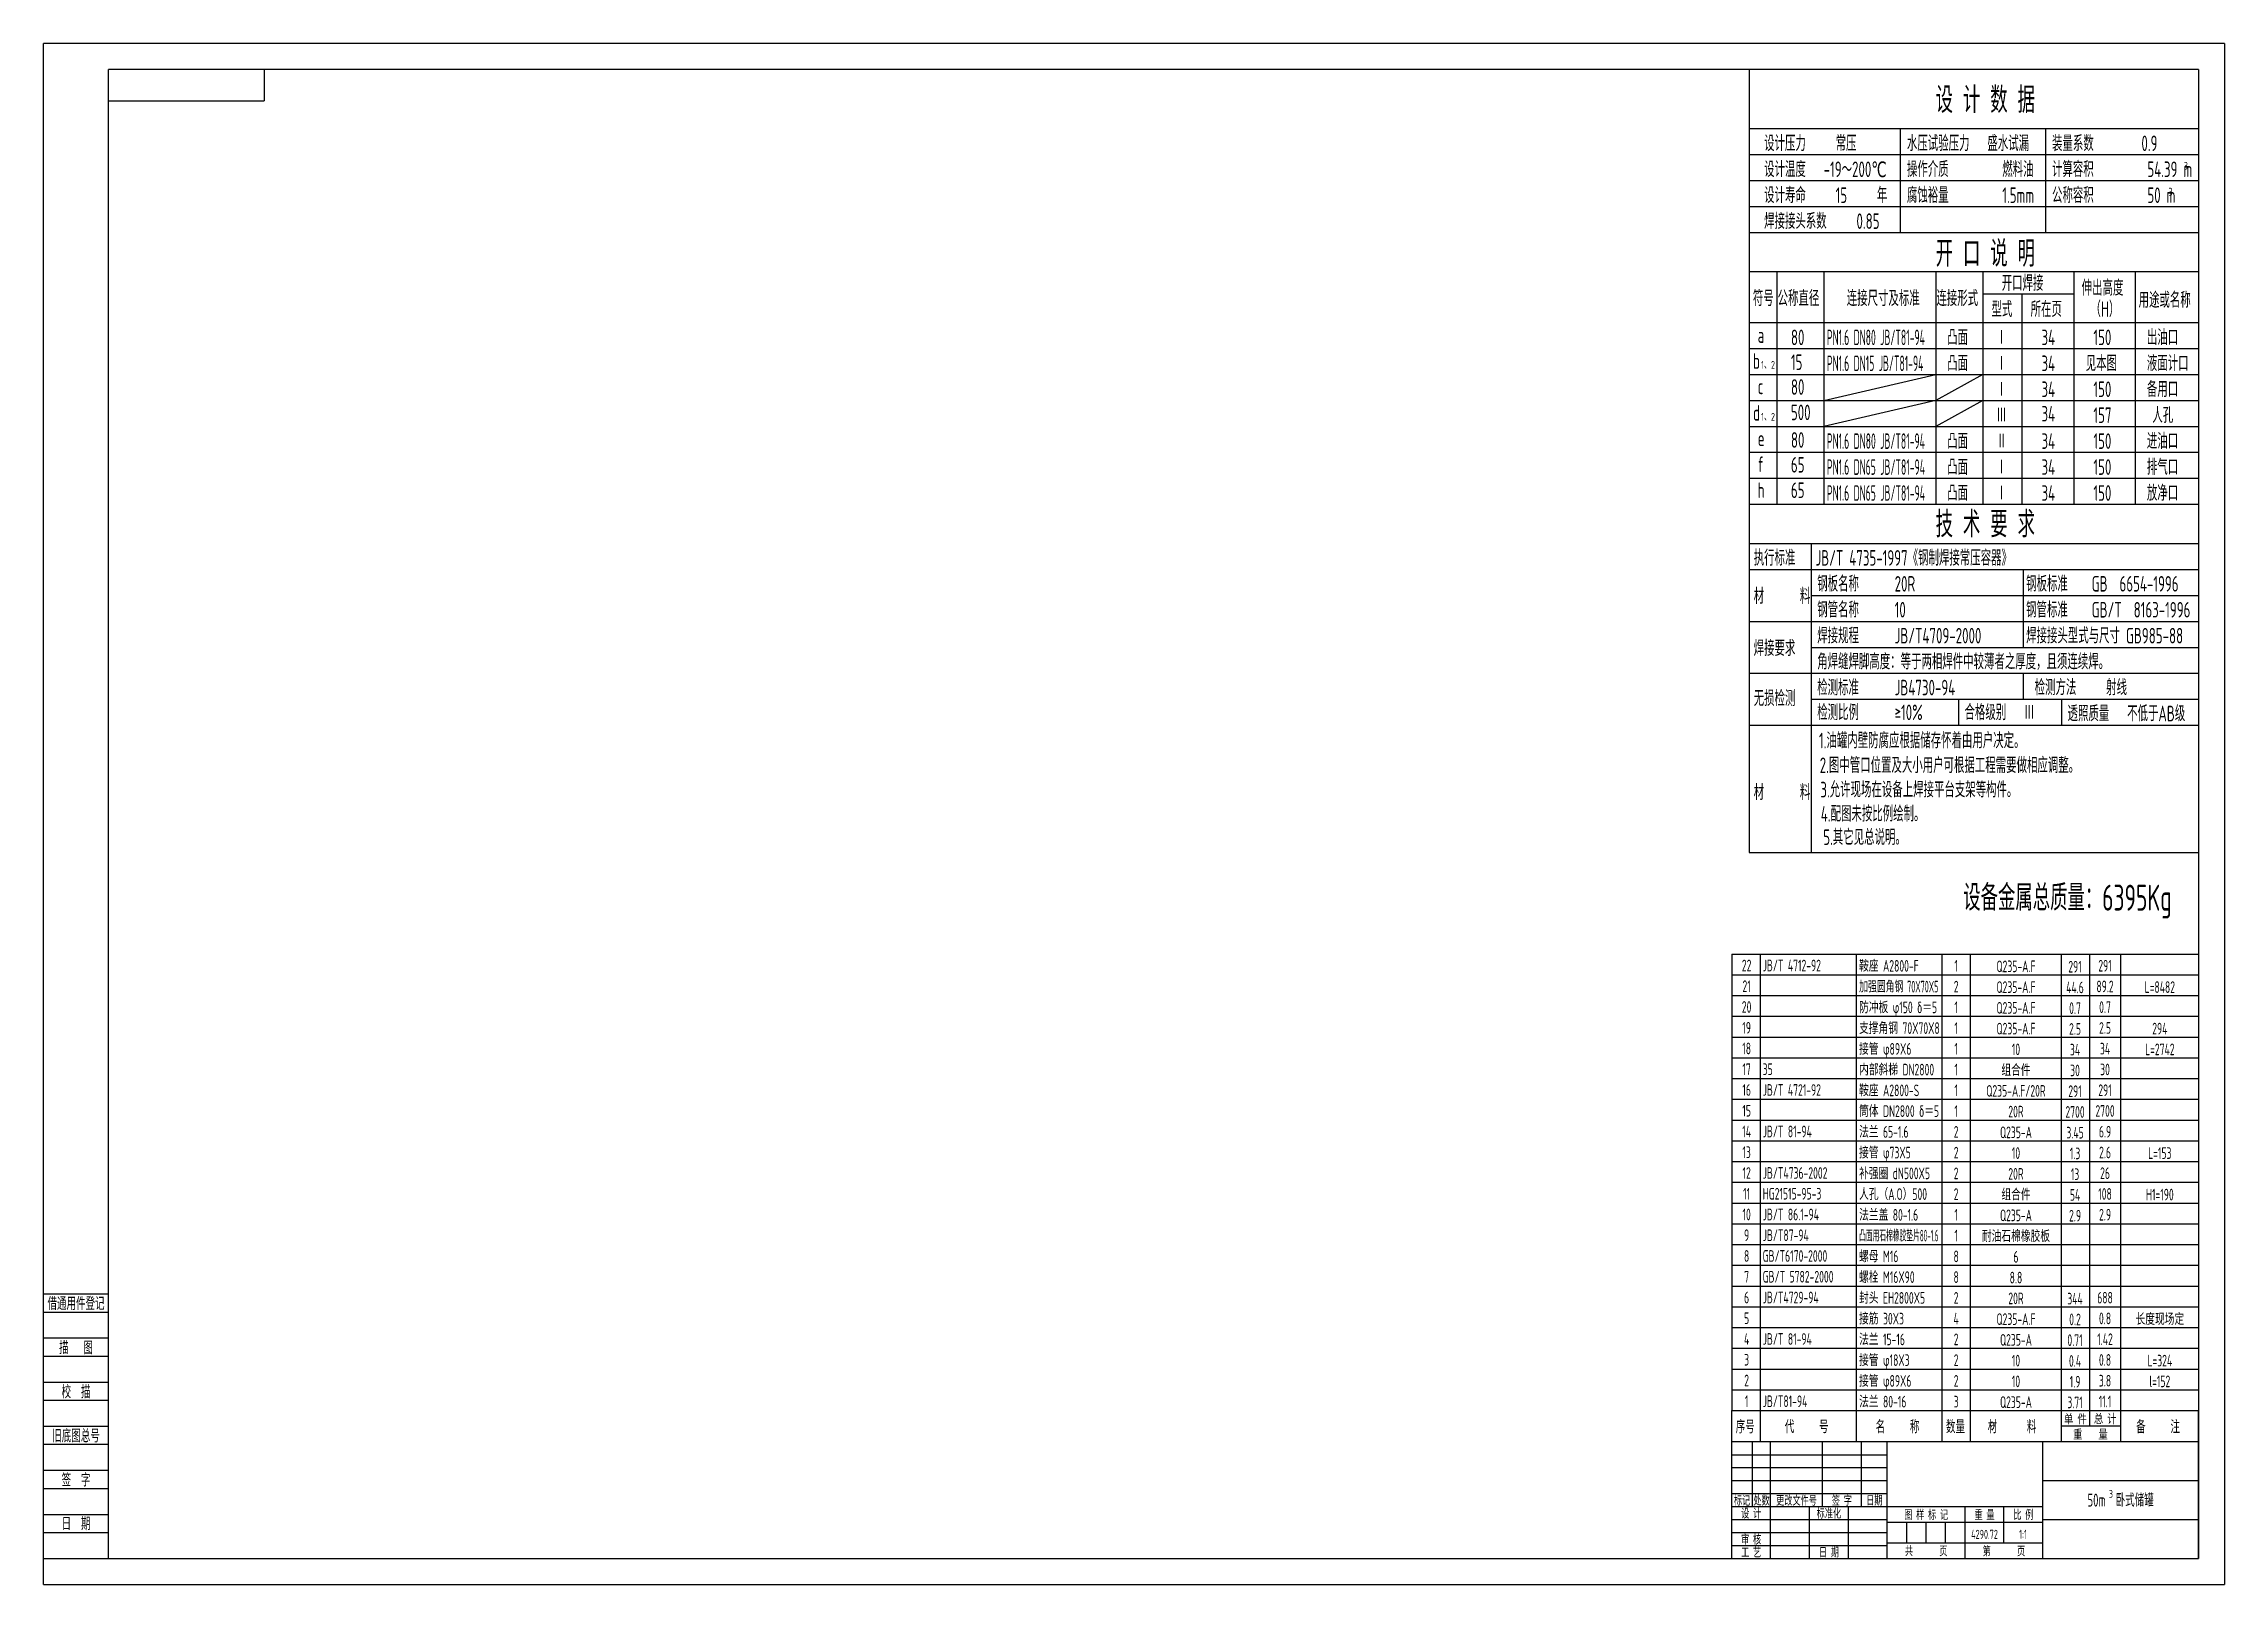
# Model space of a CAD drawing. Header units: millimetres. Extents: x -25 to 7826, y -10 to 13674.
# Drawn here: x -25 to 816, y -10 to 584 of the extents above.
import ezdxf
from ezdxf.enums import TextEntityAlignment as Align

# ---------------------------------------------------------------- set-up
doc = ezdxf.new("R2010")
doc.units = ezdxf.units.MM
doc.header["$LTSCALE"] = 10
for name, color, linetype in [('1轮廓实线层', 7, 'Continuous'), ('2细线层', 4, 'Continuous'), ('6文字层', 3, 'Continuous'), ('7标注层', 4, 'Continuous'), ('图框层', 7, 'Continuous')]:
    doc.layers.add(name, color=color, linetype=linetype)
doc.styles.add('PC_TEXTSTYLE', font='isocp.shx', dxfattribs={"width": 0.8, "bigfont": 'hzfs.shx'})

# ---------------------------------------------------------------- blocks, each defined once
blk = doc.blocks.new('PC_TITLE_BLOCK')
at = {"layer": '1轮廓实线层'}
for p, q in [((0, 45), (-180, 45)), ((-180, 0), (-180, 45)), ((-172, 20), (-172, 45)), ((-165, 20), (-165, 45)), ((-145, 20), (-145, 45)), ((-130, 20), (-130, 45)), ((-120, 0), (-120, 45)), ((-60, 30), (0, 30)), ((-180, 20), (-60, 20)), ((-165, 0), (-165, 20)), ((-150, 0), (-150, 20)), ((-135, 0), (-135, 20)), ((-60, 15), (0, 15)), ((-180, 0), (0, 0))]:
    blk.add_line(p, q, dxfattribs=at)
at = {"layer": '1轮廓实线层', "color": 7}
for p, q in [((-60, 0), (-60, 45)), ((-180, 25), (-120, 25))]:
    blk.add_line(p, q, dxfattribs=at)
at = {"layer": '2细线层'}
for p, q in [((-180, 40), (-120, 40)), ((-180, 35), (-120, 35)), ((-180, 30), (-120, 30)), ((-90, 0), (-90, 20)), ((-75, 6), (-75, 20)), ((-180, 15), (-120, 15)), ((-180, 10), (-120, 10)), ((-120, 14), (-60, 14)), ((-112.5, 6), (-112.5, 14)), ((-105, 6), (-105, 14)), ((-97.5, 6), (-97.5, 14)), ((-180, 5), (-120, 5)), ((-120, 6), (-60, 6))]:
    blk.add_line(p, q, dxfattribs=at)
at = {"layer": '图框层'}
blk.add_line((0, 0), (0, 45), dxfattribs=at)
at = {"layer": '6文字层', "style": 'PC_TEXTSTYLE', "width": 0.667}
for s, p in [('标记', (-176, 22.5)), (' 设 计 ', (-172.5, 17.51)), ('处数', (-168.5, 22.5)), (' 更改文件号 ', (-155, 22.5)), (' 标准化 ', (-142.5, 17.51)), (' 签 字 ', (-137.5, 22.5)), (' 日期 ', (-125, 22.5)), (' 图 样 标 记 ', (-105, 17)), (' 重 量 ', (-82.5, 17)), (' 比 例 ', (-67.5, 17)), (' 审 核 ', (-172.5, 7.5)), (' 工 艺 ', (-172.5, 2.5)), (' 日 期 ', (-142.5, 2.5)), ('共       页', (-105, 3)), ('第       页', (-75, 3))]:
    blk.add_text(s, height=3.5, dxfattribs=at).set_placement(p, align=Align.MIDDLE)
at = {"layer": '6文字层', "style": 'PC_TEXTSTYLE', "flags": 8}
for tag, height, width, p, p2 in [('产品名称或材料标记', 7, 0.600652, (-113.46, 28.64), (-66.42, 28.64)), ('企业名称', 5, 1.98445, (-54.29, 34.82), (-5.27, 34.82)), ('图样名称', 5, 2.004495, (-54.79, 19.98), (-5.27, 19.98)), ('标准化', 3.5, 1.023147, (-133.83, 15.37), (-120.75, 15.37)), ('审核', 3.5, 1.579393, (-163.99, 5.37), (-150.63, 5.37)), ('重量', 3.5, 1.408247, (-88.46, 7.54), (-76.55, 7.54)), ('比例', 3.5, 1.385287, (-73.35, 7.54), (-61.93, 7.54)), ('图样代号', 5, 2.006536, (-54.79, 5.63), (-5.52, 5.63)), ('工艺', 3.5, 1.621807, (-164.21, 0.37), (-150.89, 0.37)), ('日期', 3.5, 1.560088, (-133.83, 0.37), (-120.75, 0.37)), ('共几页', 3.5, 0.557144, (-108.07, 0.63), (-101.05, 0.63))]:
    blk.add_attdef(tag, text='', height=height, dxfattribs=dict(at, width=width)).set_placement(p, p2, align=Align.FIT)
at = {"layer": '6文字层', "style": 'PC_TEXTSTYLE', "width": 9.905045, "flags": 8}
blk.add_attdef('设计', text='', height=3.5, rotation=358.46442, dxfattribs=at).set_placement((-164.23, 15.37), (-150.37, 15), align=Align.FIT)
at = {"layer": '6文字层', "color": 3, "style": 'PC_TEXTSTYLE', "width": 0.56476, "flags": 8}
blk.add_attdef('第几页', text='', height=3.5, dxfattribs=at).set_placement((-78.29, 0.75), (-71.16, 0.75), align=Align.FIT)
at = {"layer": '6文字层', "ltscale": 10, "style": 'PC_TEXTSTYLE', "flags": 1}
blk.add_attdef('图纸张数', (-58.68, -0.49), '', height=2.5, dxfattribs=at)
blk = doc.blocks.new('PC_FJL_BLOCK')
at = {"layer": '2细线层'}
for p, q in [((-25, 102), (0, 102)), ((-25, 95), (0, 95)), ((-25, 85), (0, 85)), ((-25, 78), (0, 78)), ((-25, 68), (0, 68)), ((-25, 61), (0, 61)), ((-25, 51), (0, 51)), ((-25, 44), (0, 44)), ((-25, 34), (0, 34)), ((-25, 27), (0, 27)), ((-25, 17), (0, 17)), ((-25, 10), (0, 10)), ((-25, 0), (0, 0))]:
    blk.add_line(p, q, dxfattribs=at)
at = {"layer": '6文字层', "color": 3, "style": 'PC_TEXTSTYLE'}
for s, width, p in [('借通用件登记', 0.667, (-12.5, 98.5)), ('描   图', 0.6667, (-12.5, 81.5)), ('校  描', 0.667, (-12.5, 64.5)), ('旧底图总号', 0.667, (-12.5, 47.5)), ('签  字', 0.667, (-12.5, 30.5)), ('日  期', 0.667, (-12.49, 13.6))]:
    blk.add_text(s, height=5, dxfattribs=dict(at, width=width)).set_placement(p, align=Align.MIDDLE)
at = {"layer": '6文字层', "style": 'PC_TEXTSTYLE'}
for tag, width, p, p2 in [('借通用件登记', 0.671328, (-23.44, 86.36), (-1.25, 86.36)), ('描图', 2.120922, (-23.44, 69.36), (-1.25, 69.36)), ('校图', 2.149976, (-23.75, 52.06), (-1.25, 52.06)), ('旧底图总号', 0.761452, (-22.84, 35.67), (-1.86, 35.67)), ('签字', 2.026939, (-23.14, 18.37), (-1.56, 18.37)), ('日期', 1.89999, (-22.84, 1.37), (-2.17, 1.37))]:
    blk.add_attdef(tag, text='', height=5, dxfattribs=dict(at, width=width)).set_placement(p, p2, align=Align.FIT)
blk = doc.blocks.new('PC_TYDH_BLOCK')
at = {"layer": '2细线层', "linetype": 'Continuous'}
for p in [(60, 0), (0, -12)]:
    blk.add_line(p, (60, -12), dxfattribs=at)
at = {"layer": '6文字层', "style": 'PC_TEXTSTYLE', "width": 1.815486}
blk.add_attdef('图样代号', text='', height=7, rotation=180, dxfattribs=at).set_placement((58.24, -2.4), (2.35, -2.4), align=Align.FIT)
blk = doc.blocks.new('PC_MXBTITLERECORD')
at = {"layer": '1轮廓实线层'}
for p, q in [((-180, 0), (-180, 12)), ((0, 0), (0, 12))]:
    blk.add_line(p, q, dxfattribs=at)
at = {"layer": '2细线层'}
for p, q in [((-169, 12), (-169, 0)), ((-132, 12), (-132, 0)), ((-99, 12), (-99, 0)), ((-88, 12), (-88, 0)), ((-53, 12), (-53, 0)), ((-42, 12), (-42, 6)), ((-30, 12), (-30, 0)), ((-30, 6), (-53, 6))]:
    blk.add_line(p, q, dxfattribs=at)
at = {"style": 'PC_TEXTSTYLE', "flags": 1}
blk.add_attdef('Fo oFShowMe', (-53, 6), '', height=0.00000005, dxfattribs=at)
at = {"layer": '6文字层', "style": 'PC_TEXTSTYLE', "width": 0.667}
for s, height, p in [('序号', 5, (-174.77, 6)), ('代     号', 5, (-151.09, 6)), ('名     称', 5, (-116.06, 6)), ('数量', 5, (-93.71, 6)), ('材      料', 5, (-71.89, 6)), ('单 件', 4, (-47.45, 8.84)), ('总 计', 4, (-35.96, 8.94)), ('备     注', 5, (-15.57, 6)), ('重    量', 4, (-41.65, 2.94))]:
    blk.add_text(s, height=height, dxfattribs=at).set_placement(p, align=Align.MIDDLE)
blk = doc.blocks.new('PC_MXB_BLOCK')
at = {"layer": '1轮廓实线层'}
for p, q in [((-180, 8), (-180, 0)), ((0, 8), (0, 0))]:
    blk.add_line(p, q, dxfattribs=at)
at = {"layer": '2细线层'}
for p, q in [((-180, 8), (0, 8)), ((-180, 0), (0, 0)), ((-169, 8), (-169, 0)), ((-132, 8), (-132, 0)), ((-99, 8), (-99, 0)), ((-88, 8), (-88, 0)), ((-53, 8), (-53, 0)), ((-42, 8), (-42, 0)), ((-30, 8), (-30, 0))]:
    blk.add_line(p, q, dxfattribs=at)
at = {"layer": '6文字层', "style": 'PC_TEXTSTYLE'}
for tag, width, p, p2 in [('序号', 0.769182, (-178.38, 1.35), (-170.09, 1.35)), ('代号', 3.14773, (-168.05, 1.35), (-134.11, 1.35)), ('名称', 2.802424, (-130.87, 1.2), (-100.28, 1.2)), ('数量', 0.817449, (-97.88, 1.2), (-89, 1.2)), ('材料', 2.943328, (-86.43, 1.01), (-54.3, 1.01)), ('单重', 0.854038, (-52.21, 0.89), (-43, 0.89)), ('总重', 0.958888, (-41.2, 1.27), (-30.86, 1.27)), ('备注', 2.494074, (-28.61, 1.02), (-1.16, 1.02))]:
    blk.add_attdef(tag, text='', height=4.5, dxfattribs=dict(at, width=width)).set_placement(p, p2, align=Align.FIT)

msp = doc.modelspace()

# ---------------------------------------------------------------- linework, layer by layer
at = {"layer": '2细线层'}
for p, q in [((-25, -10), (-25, 584)), ((816, 584), (-25, 584)), ((816, 584), (816, -10)), ((-25, -10), (816, -10))]:
    msp.add_line(p, q, dxfattribs=at)
at = {"layer": '6文字层'}
msp.add_line((661.56, 496.11), (661.56, 406.44), dxfattribs=at)
at = {"layer": '7标注层'}
for p, q in [((632.75, 574), (632.75, 272.1)), ((632.75, 551.24), (806, 551.24)), ((691.01, 551.24), (691.01, 511.24)), ((746.97, 551.24), (746.97, 511.24)), ((632.75, 541.24), (806, 541.24)), ((632.75, 531.24), (806, 531.24)), ((632.75, 521.24), (806, 521.24)), ((632.75, 511.24), (806, 511.24)), ((632.75, 496.11), (806, 496.11)), ((643.46, 496.11), (643.46, 406.44)), ((704.7, 496.11), (704.7, 406.44)), ((722.8, 496.11), (722.8, 406.44)), ((757.97, 496.11), (757.97, 406.44)), ((781.57, 496.11), (781.57, 406.44)), ((722.8, 487.57), (757.97, 487.57)), ((737.95, 487.57), (737.95, 406.44)), ((632.75, 476.44), (806, 476.44)), ((632.75, 466.44), (806, 466.44)), ((632.75, 456.44), (806, 456.44)), ((661.56, 446.44), (704.7, 456.44)), ((722.8, 456.44), (704.7, 446.44)), ((632.75, 446.44), (806, 446.44)), ((704.7, 446.44), (661.56, 436.44)), ((722.8, 446.44), (704.7, 436.44)), ((632.75, 436.44), (806, 436.44)), ((632.75, 426.44), (806, 426.44)), ((632.75, 416.44), (806, 416.44)), ((632.75, 406.44), (806, 406.44)), ((632.75, 391.24), (806, 391.24)), ((656.61, 391.24), (656.61, 272.1)), ((632.75, 381.24), (806, 381.24)), ((738.37, 381.24), (738.37, 351.24)), ((656.61, 371.24), (806, 371.24)), ((632.75, 361.24), (806, 361.24)), ((656.61, 351.24), (806, 351.24)), ((632.75, 341.24), (806, 341.24)), ((738.37, 341.24), (738.37, 331.24)), ((656.61, 331.24), (806, 331.24)), ((713.41, 331.24), (713.41, 321.24)), ((753.15, 331.24), (753.15, 321.24)), ((632.75, 321.24), (806, 321.24)), ((632.75, 272.1), (806, 272.1))]:
    msp.add_line(p, q, dxfattribs=at)
at = {"layer": '图框层'}
for p, q in [((0, 0), (0, 574)), ((806, 574), (0, 574)), ((806, 574), (806, 0)), ((0, 0), (806, 0))]:
    msp.add_line(p, q, dxfattribs=at)

# ---------------------------------------------------------------- block references
for name, p in [('PC_TYDH_BLOCK', (0, 574)), ('PC_FJL_BLOCK', (0, 0)), ('PC_MXBTITLERECORD', (806, 45))]:
    msp.add_blockref(name, p, dxfattribs=at)
ref = msp.add_blockref('PC_MXB_BLOCK', (806, 225), dxfattribs=at)
ref.add_attrib('材料', 'Q235-A.F', dxfattribs={"layer": '6文字层', "height": 4.5, "style": 'PC_TEXTSTYLE', "width": 0.667}).set_placement((735.63, 226.01), align=Align.CENTER)
ref.add_attrib('代号', 'JB/T 4712-92', (637.95, 226.35), dxfattribs={"layer": '6文字层', "height": 4.5, "style": 'PC_TEXTSTYLE', "width": 0.667})
ref.add_attrib('序号', '22', dxfattribs={"layer": '6文字层', "height": 4.5, "style": 'PC_TEXTSTYLE', "width": 0.667}).set_placement((631.76, 226.35), align=Align.CENTER)
ref.add_attrib('名称', '鞍座 A2800-F', (675.13, 226.2), dxfattribs={"layer": '6文字层', "height": 4.5, "style": 'PC_TEXTSTYLE', "width": 0.667})
ref.add_attrib('数量', '1', dxfattribs={"layer": '6文字层', "height": 4.5, "style": 'PC_TEXTSTYLE', "width": 0.667}).set_placement((712.56, 226.2), align=Align.CENTER)
ref.add_attrib('单重', '291', dxfattribs={"layer": '6文字层', "height": 4.5, "style": 'PC_TEXTSTYLE', "width": 0.667}).set_placement((758.4, 225.89), align=Align.CENTER)
ref.add_attrib('总重', '291', dxfattribs={"layer": '6文字层', "height": 4.5, "style": 'PC_TEXTSTYLE', "width": 0.667}).set_placement((769.97, 226.27), align=Align.CENTER)
ref = msp.add_blockref('PC_MXB_BLOCK', (806, 217), dxfattribs=at)
ref.add_attrib('材料', 'Q235-A.F', dxfattribs={"layer": '6文字层', "height": 4.5, "style": 'PC_TEXTSTYLE', "width": 0.667}).set_placement((735.63, 218.01), align=Align.CENTER)
ref.add_attrib('序号', '21', dxfattribs={"layer": '6文字层', "height": 4.5, "style": 'PC_TEXTSTYLE', "width": 0.667}).set_placement((631.76, 218.35), align=Align.CENTER)
ref.add_attrib('名称', '加强圆角钢 70X70X5', dxfattribs={"layer": '6文字层', "height": 4.5, "style": 'PC_TEXTSTYLE', "width": 0.609848}).set_placement((675.13, 218.2), (705.72, 218.2), align=Align.FIT)
ref.add_attrib('数量', '2', dxfattribs={"layer": '6文字层', "height": 4.5, "style": 'PC_TEXTSTYLE', "width": 0.667}).set_placement((712.56, 218.2), align=Align.CENTER)
ref.add_attrib('备注', 'L=8482', dxfattribs={"layer": '6文字层', "height": 4.5, "style": 'PC_TEXTSTYLE', "width": 0.667}).set_placement((791.11, 218.02), align=Align.CENTER)
ref.add_attrib('单重', '44.6', dxfattribs={"layer": '6文字层', "height": 4.5, "style": 'PC_TEXTSTYLE', "width": 0.667}).set_placement((758.4, 217.89), align=Align.CENTER)
ref.add_attrib('总重', '89.2', dxfattribs={"layer": '6文字层', "height": 4.5, "style": 'PC_TEXTSTYLE', "width": 0.667}).set_placement((769.97, 218.27), align=Align.CENTER)
ref = msp.add_blockref('PC_MXB_BLOCK', (806, 209), dxfattribs=at)
ref.add_attrib('材料', 'Q235-A.F', dxfattribs={"layer": '6文字层', "height": 4.5, "style": 'PC_TEXTSTYLE', "width": 0.667}).set_placement((735.63, 210.01), align=Align.CENTER)
ref.add_attrib('序号', '20', dxfattribs={"layer": '6文字层', "height": 4.5, "style": 'PC_TEXTSTYLE', "width": 0.667}).set_placement((631.76, 210.35), align=Align.CENTER)
ref.add_attrib('名称', '防冲板 φ150 δ＝5', (675.13, 210.2), dxfattribs={"layer": '6文字层', "height": 4.5, "style": 'PC_TEXTSTYLE', "width": 0.667})
ref.add_attrib('数量', '1', dxfattribs={"layer": '6文字层', "height": 4.5, "style": 'PC_TEXTSTYLE', "width": 0.667}).set_placement((712.56, 210.2), align=Align.CENTER)
ref.add_attrib('单重', '0.7', dxfattribs={"layer": '6文字层', "height": 4.5, "style": 'PC_TEXTSTYLE', "width": 0.667}).set_placement((758.4, 209.89), align=Align.CENTER)
ref.add_attrib('总重', '0.7', dxfattribs={"layer": '6文字层', "height": 4.5, "style": 'PC_TEXTSTYLE', "width": 0.667}).set_placement((769.97, 210.27), align=Align.CENTER)
ref = msp.add_blockref('PC_MXB_BLOCK', (806, 201), dxfattribs=at)
ref.add_attrib('材料', 'Q235-A.F', dxfattribs={"layer": '6文字层', "height": 4.5, "style": 'PC_TEXTSTYLE', "width": 0.667}).set_placement((735.63, 202.01), align=Align.CENTER)
ref.add_attrib('序号', '19', dxfattribs={"layer": '6文字层', "height": 4.5, "style": 'PC_TEXTSTYLE', "width": 0.667}).set_placement((631.76, 202.35), align=Align.CENTER)
ref.add_attrib('名称', '支撑角钢 70X70X8', (675.13, 202.2), dxfattribs={"layer": '6文字层', "height": 4.5, "style": 'PC_TEXTSTYLE', "width": 0.667})
ref.add_attrib('数量', '1', dxfattribs={"layer": '6文字层', "height": 4.5, "style": 'PC_TEXTSTYLE', "width": 0.667}).set_placement((712.56, 202.2), align=Align.CENTER)
ref.add_attrib('备注', '294', dxfattribs={"layer": '6文字层', "height": 4.5, "style": 'PC_TEXTSTYLE', "width": 0.667}).set_placement((791.11, 202.02), align=Align.CENTER)
ref.add_attrib('单重', '2.5', dxfattribs={"layer": '6文字层', "height": 4.5, "style": 'PC_TEXTSTYLE', "width": 0.667}).set_placement((758.4, 201.89), align=Align.CENTER)
ref.add_attrib('总重', '2.5', dxfattribs={"layer": '6文字层', "height": 4.5, "style": 'PC_TEXTSTYLE', "width": 0.667}).set_placement((769.97, 202.27), align=Align.CENTER)
ref = msp.add_blockref('PC_MXB_BLOCK', (806, 193), dxfattribs=at)
ref.add_attrib('材料', '10', dxfattribs={"layer": '6文字层', "height": 4.5, "style": 'PC_TEXTSTYLE', "width": 0.667}).set_placement((735.63, 194.01), align=Align.CENTER)
ref.add_attrib('序号', '18', dxfattribs={"layer": '6文字层', "height": 4.5, "style": 'PC_TEXTSTYLE', "width": 0.667}).set_placement((631.76, 194.35), align=Align.CENTER)
ref.add_attrib('名称', '接管 φ89X6', (675.13, 194.2), dxfattribs={"layer": '6文字层', "height": 4.5, "style": 'PC_TEXTSTYLE', "width": 0.667})
ref.add_attrib('数量', '1', dxfattribs={"layer": '6文字层', "height": 4.5, "style": 'PC_TEXTSTYLE', "width": 0.667}).set_placement((712.56, 194.2), align=Align.CENTER)
ref.add_attrib('备注', 'L=2742', dxfattribs={"layer": '6文字层', "height": 4.5, "style": 'PC_TEXTSTYLE', "width": 0.667}).set_placement((791.11, 194.02), align=Align.CENTER)
ref.add_attrib('单重', '34', dxfattribs={"layer": '6文字层', "height": 4.5, "style": 'PC_TEXTSTYLE', "width": 0.667}).set_placement((758.4, 193.89), align=Align.CENTER)
ref.add_attrib('总重', '34', dxfattribs={"layer": '6文字层', "height": 4.5, "style": 'PC_TEXTSTYLE', "width": 0.667}).set_placement((769.97, 194.27), align=Align.CENTER)
ref = msp.add_blockref('PC_MXB_BLOCK', (806, 185), dxfattribs=at)
ref.add_attrib('材料', '组合件', dxfattribs={"layer": '6文字层', "height": 4.5, "style": 'PC_TEXTSTYLE', "width": 0.667}).set_placement((735.63, 186.01), align=Align.CENTER)
ref.add_attrib('代号', '35', (637.95, 186.35), dxfattribs={"layer": '6文字层', "height": 4.5, "style": 'PC_TEXTSTYLE', "width": 0.667})
ref.add_attrib('序号', '17', dxfattribs={"layer": '6文字层', "height": 4.5, "style": 'PC_TEXTSTYLE', "width": 0.667}).set_placement((631.76, 186.35), align=Align.CENTER)
ref.add_attrib('名称', '内部斜梯 DN2800', (675.13, 186.2), dxfattribs={"layer": '6文字层', "height": 4.5, "style": 'PC_TEXTSTYLE', "width": 0.667})
ref.add_attrib('数量', '1', dxfattribs={"layer": '6文字层', "height": 4.5, "style": 'PC_TEXTSTYLE', "width": 0.667}).set_placement((712.56, 186.2), align=Align.CENTER)
ref.add_attrib('单重', '30', dxfattribs={"layer": '6文字层', "height": 4.5, "style": 'PC_TEXTSTYLE', "width": 0.667}).set_placement((758.4, 185.89), align=Align.CENTER)
ref.add_attrib('总重', '30', dxfattribs={"layer": '6文字层', "height": 4.5, "style": 'PC_TEXTSTYLE', "width": 0.667}).set_placement((769.97, 186.27), align=Align.CENTER)
ref = msp.add_blockref('PC_MXB_BLOCK', (806, 177), dxfattribs=at)
ref.add_attrib('材料', 'Q235-A.F/20R', dxfattribs={"layer": '6文字层', "height": 4.5, "style": 'PC_TEXTSTYLE', "width": 0.667}).set_placement((735.63, 178.01), align=Align.CENTER)
ref.add_attrib('代号', 'JB/T 4721-92', (637.95, 178.35), dxfattribs={"layer": '6文字层', "height": 4.5, "style": 'PC_TEXTSTYLE', "width": 0.667})
ref.add_attrib('序号', '16', dxfattribs={"layer": '6文字层', "height": 4.5, "style": 'PC_TEXTSTYLE', "width": 0.667}).set_placement((631.76, 178.35), align=Align.CENTER)
ref.add_attrib('名称', '鞍座 A2800-S', (675.13, 178.2), dxfattribs={"layer": '6文字层', "height": 4.5, "style": 'PC_TEXTSTYLE', "width": 0.667})
ref.add_attrib('数量', '1', dxfattribs={"layer": '6文字层', "height": 4.5, "style": 'PC_TEXTSTYLE', "width": 0.667}).set_placement((712.56, 178.2), align=Align.CENTER)
ref.add_attrib('单重', '291', dxfattribs={"layer": '6文字层', "height": 4.5, "style": 'PC_TEXTSTYLE', "width": 0.667}).set_placement((758.4, 177.89), align=Align.CENTER)
ref.add_attrib('总重', '291', dxfattribs={"layer": '6文字层', "height": 4.5, "style": 'PC_TEXTSTYLE', "width": 0.667}).set_placement((769.97, 178.27), align=Align.CENTER)
ref = msp.add_blockref('PC_MXB_BLOCK', (806, 169), dxfattribs=at)
ref.add_attrib('材料', '20R', dxfattribs={"layer": '6文字层', "height": 4.5, "style": 'PC_TEXTSTYLE', "width": 0.667}).set_placement((735.63, 170.01), align=Align.CENTER)
ref.add_attrib('序号', '15', dxfattribs={"layer": '6文字层', "height": 4.5, "style": 'PC_TEXTSTYLE', "width": 0.667}).set_placement((631.76, 170.35), align=Align.CENTER)
ref.add_attrib('名称', '筒体 DN2800 δ＝5', (675.13, 170.2), dxfattribs={"layer": '6文字层', "height": 4.5, "style": 'PC_TEXTSTYLE', "width": 0.667})
ref.add_attrib('数量', '1', dxfattribs={"layer": '6文字层', "height": 4.5, "style": 'PC_TEXTSTYLE', "width": 0.667}).set_placement((712.56, 170.2), align=Align.CENTER)
ref.add_attrib('单重', '2700', dxfattribs={"layer": '6文字层', "height": 4.5, "style": 'PC_TEXTSTYLE', "width": 0.667}).set_placement((758.4, 169.89), align=Align.CENTER)
ref.add_attrib('总重', '2700', dxfattribs={"layer": '6文字层', "height": 4.5, "style": 'PC_TEXTSTYLE', "width": 0.667}).set_placement((769.97, 170.27), align=Align.CENTER)
ref = msp.add_blockref('PC_MXB_BLOCK', (806, 161), dxfattribs=at)
ref.add_attrib('材料', 'Q235-A', dxfattribs={"layer": '6文字层', "height": 4.5, "style": 'PC_TEXTSTYLE', "width": 0.667}).set_placement((735.63, 162.01), align=Align.CENTER)
ref.add_attrib('代号', 'JB/T 81-94', (637.95, 162.35), dxfattribs={"layer": '6文字层', "height": 4.5, "style": 'PC_TEXTSTYLE', "width": 0.667})
ref.add_attrib('序号', '14', dxfattribs={"layer": '6文字层', "height": 4.5, "style": 'PC_TEXTSTYLE', "width": 0.667}).set_placement((631.76, 162.35), align=Align.CENTER)
ref.add_attrib('名称', '法兰 65-1.6', (675.13, 162.2), dxfattribs={"layer": '6文字层', "height": 4.5, "style": 'PC_TEXTSTYLE', "width": 0.667})
ref.add_attrib('数量', '2', dxfattribs={"layer": '6文字层', "height": 4.5, "style": 'PC_TEXTSTYLE', "width": 0.667}).set_placement((712.56, 162.2), align=Align.CENTER)
ref.add_attrib('单重', '3.45', dxfattribs={"layer": '6文字层', "height": 4.5, "style": 'PC_TEXTSTYLE', "width": 0.667}).set_placement((758.4, 161.89), align=Align.CENTER)
ref.add_attrib('总重', '6.9', dxfattribs={"layer": '6文字层', "height": 4.5, "style": 'PC_TEXTSTYLE', "width": 0.667}).set_placement((769.97, 162.27), align=Align.CENTER)
ref = msp.add_blockref('PC_MXB_BLOCK', (806, 153), dxfattribs=at)
ref.add_attrib('材料', '10', dxfattribs={"layer": '6文字层', "height": 4.5, "style": 'PC_TEXTSTYLE', "width": 0.667}).set_placement((735.63, 154.01), align=Align.CENTER)
ref.add_attrib('序号', '13', dxfattribs={"layer": '6文字层', "height": 4.5, "style": 'PC_TEXTSTYLE', "width": 0.667}).set_placement((631.76, 154.35), align=Align.CENTER)
ref.add_attrib('名称', '接管 φ73X5', (675.13, 154.2), dxfattribs={"layer": '6文字层', "height": 4.5, "style": 'PC_TEXTSTYLE', "width": 0.667})
ref.add_attrib('数量', '2', dxfattribs={"layer": '6文字层', "height": 4.5, "style": 'PC_TEXTSTYLE', "width": 0.667}).set_placement((712.56, 154.2), align=Align.CENTER)
ref.add_attrib('备注', 'L=153', dxfattribs={"layer": '6文字层', "height": 4.5, "style": 'PC_TEXTSTYLE', "width": 0.667}).set_placement((791.11, 154.02), align=Align.CENTER)
ref.add_attrib('单重', '1.3', dxfattribs={"layer": '6文字层', "height": 4.5, "style": 'PC_TEXTSTYLE', "width": 0.667}).set_placement((758.4, 153.89), align=Align.CENTER)
ref.add_attrib('总重', '2.6', dxfattribs={"layer": '6文字层', "height": 4.5, "style": 'PC_TEXTSTYLE', "width": 0.667}).set_placement((769.97, 154.27), align=Align.CENTER)
ref = msp.add_blockref('PC_MXB_BLOCK', (806, 145), dxfattribs=at)
ref.add_attrib('材料', '20R', dxfattribs={"layer": '6文字层', "height": 4.5, "style": 'PC_TEXTSTYLE', "width": 0.667}).set_placement((735.63, 146.01), align=Align.CENTER)
ref.add_attrib('代号', 'JB/T4736-2002', (637.95, 146.35), dxfattribs={"layer": '6文字层', "height": 4.5, "style": 'PC_TEXTSTYLE', "width": 0.667})
ref.add_attrib('序号', '12', dxfattribs={"layer": '6文字层', "height": 4.5, "style": 'PC_TEXTSTYLE', "width": 0.667}).set_placement((631.76, 146.35), align=Align.CENTER)
ref.add_attrib('名称', '补强圈 dN500X5', (675.13, 146.2), dxfattribs={"layer": '6文字层', "height": 4.5, "style": 'PC_TEXTSTYLE', "width": 0.667})
ref.add_attrib('数量', '2', dxfattribs={"layer": '6文字层', "height": 4.5, "style": 'PC_TEXTSTYLE', "width": 0.667}).set_placement((712.56, 146.2), align=Align.CENTER)
ref.add_attrib('单重', '13', dxfattribs={"layer": '6文字层', "height": 4.5, "style": 'PC_TEXTSTYLE', "width": 0.667}).set_placement((758.4, 145.89), align=Align.CENTER)
ref.add_attrib('总重', '26', dxfattribs={"layer": '6文字层', "height": 4.5, "style": 'PC_TEXTSTYLE', "width": 0.667}).set_placement((769.97, 146.27), align=Align.CENTER)
ref = msp.add_blockref('PC_MXB_BLOCK', (806, 137), dxfattribs=at)
ref.add_attrib('材料', '组合件', dxfattribs={"layer": '6文字层', "height": 4.5, "style": 'PC_TEXTSTYLE', "width": 0.667}).set_placement((735.63, 138.01), align=Align.CENTER)
ref.add_attrib('代号', 'HG21515-95-3', (637.95, 138.35), dxfattribs={"layer": '6文字层', "height": 4.5, "style": 'PC_TEXTSTYLE', "width": 0.667})
ref.add_attrib('序号', '11', dxfattribs={"layer": '6文字层', "height": 4.5, "style": 'PC_TEXTSTYLE', "width": 0.667}).set_placement((631.76, 138.35), align=Align.CENTER)
ref.add_attrib('名称', '人孔（A.O）500', (675.13, 138.2), dxfattribs={"layer": '6文字层', "height": 4.5, "style": 'PC_TEXTSTYLE', "width": 0.667})
ref.add_attrib('数量', '2', dxfattribs={"layer": '6文字层', "height": 4.5, "style": 'PC_TEXTSTYLE', "width": 0.667}).set_placement((712.56, 138.2), align=Align.CENTER)
ref.add_attrib('备注', 'H1=190', dxfattribs={"layer": '6文字层', "height": 4.5, "style": 'PC_TEXTSTYLE', "width": 0.667}).set_placement((791.11, 138.02), align=Align.CENTER)
ref.add_attrib('单重', '54', dxfattribs={"layer": '6文字层', "height": 4.5, "style": 'PC_TEXTSTYLE', "width": 0.667}).set_placement((758.4, 137.89), align=Align.CENTER)
ref.add_attrib('总重', '108', dxfattribs={"layer": '6文字层', "height": 4.5, "style": 'PC_TEXTSTYLE', "width": 0.667}).set_placement((769.97, 138.27), align=Align.CENTER)
ref = msp.add_blockref('PC_MXB_BLOCK', (806, 129), dxfattribs=at)
ref.add_attrib('材料', 'Q235-A', dxfattribs={"layer": '6文字层', "height": 4.5, "style": 'PC_TEXTSTYLE', "width": 0.667}).set_placement((735.63, 130.01), align=Align.CENTER)
ref.add_attrib('代号', 'JB/T 86.1-94', (637.95, 130.35), dxfattribs={"layer": '6文字层', "height": 4.5, "style": 'PC_TEXTSTYLE', "width": 0.667})
ref.add_attrib('序号', '10', dxfattribs={"layer": '6文字层', "height": 4.5, "style": 'PC_TEXTSTYLE', "width": 0.667}).set_placement((631.76, 130.35), align=Align.CENTER)
ref.add_attrib('名称', '法兰盖 80-1.6', (675.13, 130.2), dxfattribs={"layer": '6文字层', "height": 4.5, "style": 'PC_TEXTSTYLE', "width": 0.667})
ref.add_attrib('数量', '1', dxfattribs={"layer": '6文字层', "height": 4.5, "style": 'PC_TEXTSTYLE', "width": 0.667}).set_placement((712.56, 130.2), align=Align.CENTER)
ref.add_attrib('单重', '2.9', dxfattribs={"layer": '6文字层', "height": 4.5, "style": 'PC_TEXTSTYLE', "width": 0.667}).set_placement((758.4, 129.89), align=Align.CENTER)
ref.add_attrib('总重', '2.9', dxfattribs={"layer": '6文字层', "height": 4.5, "style": 'PC_TEXTSTYLE', "width": 0.667}).set_placement((769.97, 130.27), align=Align.CENTER)
ref = msp.add_blockref('PC_MXB_BLOCK', (806, 121), dxfattribs=at)
ref.add_attrib('材料', '耐油石棉橡胶板', dxfattribs={"layer": '6文字层', "height": 4.5, "style": 'PC_TEXTSTYLE', "width": 0.667}).set_placement((735.63, 122.01), align=Align.CENTER)
ref.add_attrib('代号', 'JB/T87-94', (637.95, 122.35), dxfattribs={"layer": '6文字层', "height": 4.5, "style": 'PC_TEXTSTYLE', "width": 0.667})
ref.add_attrib('序号', '9', dxfattribs={"layer": '6文字层', "height": 4.5, "style": 'PC_TEXTSTYLE', "width": 0.667}).set_placement((631.76, 122.35), align=Align.CENTER)
ref.add_attrib('名称', '凸面用石棉橡胶垫片80-1.6', dxfattribs={"layer": '6文字层', "height": 4.5, "style": 'PC_TEXTSTYLE', "width": 0.503567}).set_placement((675.13, 122.2), (705.72, 122.2), align=Align.FIT)
ref.add_attrib('数量', '1', dxfattribs={"layer": '6文字层', "height": 4.5, "style": 'PC_TEXTSTYLE', "width": 0.667}).set_placement((712.56, 122.2), align=Align.CENTER)
ref = msp.add_blockref('PC_MXB_BLOCK', (806, 113), dxfattribs=at)
ref.add_attrib('材料', '6', dxfattribs={"layer": '6文字层', "height": 4.5, "style": 'PC_TEXTSTYLE', "width": 0.667}).set_placement((735.63, 114.01), align=Align.CENTER)
ref.add_attrib('代号', 'GB/T6170-2000', (637.95, 114.35), dxfattribs={"layer": '6文字层', "height": 4.5, "style": 'PC_TEXTSTYLE', "width": 0.667})
ref.add_attrib('序号', '8', dxfattribs={"layer": '6文字层', "height": 4.5, "style": 'PC_TEXTSTYLE', "width": 0.667}).set_placement((631.76, 114.35), align=Align.CENTER)
ref.add_attrib('名称', '螺母 M16', (675.13, 114.2), dxfattribs={"layer": '6文字层', "height": 4.5, "style": 'PC_TEXTSTYLE', "width": 0.667})
ref.add_attrib('数量', '8', dxfattribs={"layer": '6文字层', "height": 4.5, "style": 'PC_TEXTSTYLE', "width": 0.667}).set_placement((712.56, 114.2), align=Align.CENTER)
ref = msp.add_blockref('PC_MXB_BLOCK', (806, 105), dxfattribs=at)
ref.add_attrib('材料', '8.8', dxfattribs={"layer": '6文字层', "height": 4.5, "style": 'PC_TEXTSTYLE', "width": 0.667}).set_placement((735.63, 106.01), align=Align.CENTER)
ref.add_attrib('代号', 'GB/T 5782-2000', (637.95, 106.35), dxfattribs={"layer": '6文字层', "height": 4.5, "style": 'PC_TEXTSTYLE', "width": 0.667})
ref.add_attrib('序号', '7', dxfattribs={"layer": '6文字层', "height": 4.5, "style": 'PC_TEXTSTYLE', "width": 0.667}).set_placement((631.76, 106.35), align=Align.CENTER)
ref.add_attrib('名称', '螺栓 M16X90', (675.13, 106.2), dxfattribs={"layer": '6文字层', "height": 4.5, "style": 'PC_TEXTSTYLE', "width": 0.667})
ref.add_attrib('数量', '8', dxfattribs={"layer": '6文字层', "height": 4.5, "style": 'PC_TEXTSTYLE', "width": 0.667}).set_placement((712.56, 106.2), align=Align.CENTER)
ref = msp.add_blockref('PC_MXB_BLOCK', (806, 97), dxfattribs=at)
ref.add_attrib('材料', '20R', dxfattribs={"layer": '6文字层', "height": 4.5, "style": 'PC_TEXTSTYLE', "width": 0.667}).set_placement((735.63, 98.01), align=Align.CENTER)
ref.add_attrib('代号', 'JB/T4729-94', (637.95, 98.35), dxfattribs={"layer": '6文字层', "height": 4.5, "style": 'PC_TEXTSTYLE', "width": 0.667})
ref.add_attrib('序号', '6', dxfattribs={"layer": '6文字层', "height": 4.5, "style": 'PC_TEXTSTYLE', "width": 0.667}).set_placement((631.76, 98.35), align=Align.CENTER)
ref.add_attrib('名称', '封头 EH2800X5', (675.13, 98.2), dxfattribs={"layer": '6文字层', "height": 4.5, "style": 'PC_TEXTSTYLE', "width": 0.667})
ref.add_attrib('数量', '2', dxfattribs={"layer": '6文字层', "height": 4.5, "style": 'PC_TEXTSTYLE', "width": 0.667}).set_placement((712.56, 98.2), align=Align.CENTER)
ref.add_attrib('单重', '344', dxfattribs={"layer": '6文字层', "height": 4.5, "style": 'PC_TEXTSTYLE', "width": 0.667}).set_placement((758.4, 97.89), align=Align.CENTER)
ref.add_attrib('总重', '688', dxfattribs={"layer": '6文字层', "height": 4.5, "style": 'PC_TEXTSTYLE', "width": 0.667}).set_placement((769.97, 98.27), align=Align.CENTER)
ref = msp.add_blockref('PC_MXB_BLOCK', (806, 89), dxfattribs=at)
ref.add_attrib('材料', 'Q235-A.F', dxfattribs={"layer": '6文字层', "height": 4.5, "style": 'PC_TEXTSTYLE', "width": 0.667}).set_placement((735.63, 90.01), align=Align.CENTER)
ref.add_attrib('序号', '5', dxfattribs={"layer": '6文字层', "height": 4.5, "style": 'PC_TEXTSTYLE', "width": 0.667}).set_placement((631.76, 90.35), align=Align.CENTER)
ref.add_attrib('名称', '接筋 30X3', (675.13, 90.2), dxfattribs={"layer": '6文字层', "height": 4.5, "style": 'PC_TEXTSTYLE', "width": 0.667})
ref.add_attrib('数量', '4', dxfattribs={"layer": '6文字层', "height": 4.5, "style": 'PC_TEXTSTYLE', "width": 0.667}).set_placement((712.56, 90.2), align=Align.CENTER)
ref.add_attrib('备注', '长度现场定', dxfattribs={"layer": '6文字层', "height": 4.5, "style": 'PC_TEXTSTYLE', "width": 0.667}).set_placement((791.11, 90.02), align=Align.CENTER)
ref.add_attrib('单重', '0.2', dxfattribs={"layer": '6文字层', "height": 4.5, "style": 'PC_TEXTSTYLE', "width": 0.667}).set_placement((758.4, 89.89), align=Align.CENTER)
ref.add_attrib('总重', '0.8', dxfattribs={"layer": '6文字层', "height": 4.5, "style": 'PC_TEXTSTYLE', "width": 0.667}).set_placement((769.97, 90.27), align=Align.CENTER)
ref = msp.add_blockref('PC_MXB_BLOCK', (806, 81), dxfattribs=at)
ref.add_attrib('材料', 'Q235-A', dxfattribs={"layer": '6文字层', "height": 4.5, "style": 'PC_TEXTSTYLE', "width": 0.667}).set_placement((735.63, 82.01), align=Align.CENTER)
ref.add_attrib('代号', 'JB/T 81-94', (637.95, 82.35), dxfattribs={"layer": '6文字层', "height": 4.5, "style": 'PC_TEXTSTYLE', "width": 0.667})
ref.add_attrib('序号', '4', dxfattribs={"layer": '6文字层', "height": 4.5, "style": 'PC_TEXTSTYLE', "width": 0.667}).set_placement((631.76, 82.35), align=Align.CENTER)
ref.add_attrib('名称', '法兰 15-16', (675.13, 82.2), dxfattribs={"layer": '6文字层', "height": 4.5, "style": 'PC_TEXTSTYLE', "width": 0.667})
ref.add_attrib('数量', '2', dxfattribs={"layer": '6文字层', "height": 4.5, "style": 'PC_TEXTSTYLE', "width": 0.667}).set_placement((712.56, 82.2), align=Align.CENTER)
ref.add_attrib('单重', '0.71', dxfattribs={"layer": '6文字层', "height": 4.5, "style": 'PC_TEXTSTYLE', "width": 0.667}).set_placement((758.4, 81.89), align=Align.CENTER)
ref.add_attrib('总重', '1.42', dxfattribs={"layer": '6文字层', "height": 4.5, "style": 'PC_TEXTSTYLE', "width": 0.667}).set_placement((769.97, 82.27), align=Align.CENTER)
ref = msp.add_blockref('PC_MXB_BLOCK', (806, 73), dxfattribs=at)
ref.add_attrib('材料', '10', dxfattribs={"layer": '6文字层', "height": 4.5, "style": 'PC_TEXTSTYLE', "width": 0.667}).set_placement((735.63, 74.01), align=Align.CENTER)
ref.add_attrib('序号', '3', dxfattribs={"layer": '6文字层', "height": 4.5, "style": 'PC_TEXTSTYLE', "width": 0.667}).set_placement((631.76, 74.35), align=Align.CENTER)
ref.add_attrib('名称', '接管 φ18X3', (675.13, 74.2), dxfattribs={"layer": '6文字层', "height": 4.5, "style": 'PC_TEXTSTYLE', "width": 0.667})
ref.add_attrib('数量', '2', dxfattribs={"layer": '6文字层', "height": 4.5, "style": 'PC_TEXTSTYLE', "width": 0.667}).set_placement((712.56, 74.2), align=Align.CENTER)
ref.add_attrib('备注', 'L=324', dxfattribs={"layer": '6文字层', "height": 4.5, "style": 'PC_TEXTSTYLE', "width": 0.667}).set_placement((791.11, 74.02), align=Align.CENTER)
ref.add_attrib('单重', '0.4', dxfattribs={"layer": '6文字层', "height": 4.5, "style": 'PC_TEXTSTYLE', "width": 0.667}).set_placement((758.4, 73.89), align=Align.CENTER)
ref.add_attrib('总重', '0.8', dxfattribs={"layer": '6文字层', "height": 4.5, "style": 'PC_TEXTSTYLE', "width": 0.667}).set_placement((769.97, 74.27), align=Align.CENTER)
ref = msp.add_blockref('PC_MXB_BLOCK', (806, 65), dxfattribs=at)
ref.add_attrib('材料', '10', dxfattribs={"layer": '6文字层', "height": 4.5, "style": 'PC_TEXTSTYLE', "width": 0.667}).set_placement((735.63, 66.01), align=Align.CENTER)
ref.add_attrib('序号', '2', dxfattribs={"layer": '6文字层', "height": 4.5, "style": 'PC_TEXTSTYLE', "width": 0.667}).set_placement((631.76, 66.35), align=Align.CENTER)
ref.add_attrib('名称', '接管 φ89X6', (675.13, 66.2), dxfattribs={"layer": '6文字层', "height": 4.5, "style": 'PC_TEXTSTYLE', "width": 0.667})
ref.add_attrib('数量', '2', dxfattribs={"layer": '6文字层', "height": 4.5, "style": 'PC_TEXTSTYLE', "width": 0.667}).set_placement((712.56, 66.2), align=Align.CENTER)
ref.add_attrib('备注', 'l=152', dxfattribs={"layer": '6文字层', "height": 4.5, "style": 'PC_TEXTSTYLE', "width": 0.667}).set_placement((791.11, 66.02), align=Align.CENTER)
ref.add_attrib('单重', '1.9', dxfattribs={"layer": '6文字层', "height": 4.5, "style": 'PC_TEXTSTYLE', "width": 0.667}).set_placement((758.4, 65.89), align=Align.CENTER)
ref.add_attrib('总重', '3.8', dxfattribs={"layer": '6文字层', "height": 4.5, "style": 'PC_TEXTSTYLE', "width": 0.667}).set_placement((769.97, 66.27), align=Align.CENTER)
ref = msp.add_blockref('PC_MXB_BLOCK', (806, 57), dxfattribs=at)
ref.add_attrib('材料', 'Q235-A', dxfattribs={"layer": '6文字层', "height": 4.5, "style": 'PC_TEXTSTYLE', "width": 0.667}).set_placement((735.63, 58.01), align=Align.CENTER)
ref.add_attrib('代号', 'JB/T81-94', (637.95, 58.35), dxfattribs={"layer": '6文字层', "height": 4.5, "style": 'PC_TEXTSTYLE', "width": 0.667})
ref.add_attrib('序号', '1', dxfattribs={"layer": '6文字层', "height": 4.5, "style": 'PC_TEXTSTYLE', "width": 0.667}).set_placement((631.76, 58.35), align=Align.CENTER)
ref.add_attrib('名称', '法兰 80-16', (675.13, 58.2), dxfattribs={"layer": '6文字层', "height": 4.5, "style": 'PC_TEXTSTYLE', "width": 0.667})
ref.add_attrib('数量', '3', dxfattribs={"layer": '6文字层', "height": 4.5, "style": 'PC_TEXTSTYLE', "width": 0.667}).set_placement((712.56, 58.2), align=Align.CENTER)
ref.add_attrib('单重', '3.71', dxfattribs={"layer": '6文字层', "height": 4.5, "style": 'PC_TEXTSTYLE', "width": 0.667}).set_placement((758.4, 57.89), align=Align.CENTER)
ref.add_attrib('总重', '11.1', dxfattribs={"layer": '6文字层', "height": 4.5, "style": 'PC_TEXTSTYLE', "width": 0.667}).set_placement((769.97, 58.27), align=Align.CENTER)
ref = msp.add_blockref('PC_TITLE_BLOCK', (806, 0), dxfattribs=at)
ref.add_attrib('重量', '4290.72', dxfattribs={"layer": '6文字层', "height": 3.5, "style": 'PC_TEXTSTYLE', "width": 0.667}).set_placement((723.5, 7.54), align=Align.CENTER)
ref.add_attrib('图样名称', '50m  卧式储罐', dxfattribs={"layer": '6文字层', "height": 5, "style": 'PC_TEXTSTYLE', "width": 0.667}).set_placement((775.97, 19.98), align=Align.CENTER)
ref.add_attrib('比例', '1:1', dxfattribs={"layer": '6文字层', "height": 3.5, "style": 'PC_TEXTSTYLE', "width": 0.667}).set_placement((738.36, 7.54), align=Align.CENTER)

# ---------------------------------------------------------------- texts
at = {"layer": '6文字层', "style": 'PC_TEXTSTYLE'}
for s, height, width, p in [('设 计 数 据', 10, 0.67, (704.65, 557.28)), ('设计压力     常压', 6, 0.67, (638.5, 542.56)), ('水压试验压力   盛水试漏', 6, 0.67, (693.58, 542.56)), ('装量系数        0.9', 6, 0.67, (749.54, 542.56)), ('设计温度   -19～200℃', 6, 0.67, (638.5, 532.56)), ('操作介质         燃料油', 6, 0.67, (693.58, 532.56)), ('计算容积         54.39 m', 6, 0.67, (749.54, 532.56)), ('3', 3, 0.67, (800.34, 535.4)), ('设计寿命     15     年', 6, 0.67, (638.5, 522.56)), ('腐蚀裕量         1.5mm', 6, 0.67, (693.58, 522.56)), ('公称容积         50 m', 6, 0.67, (749.54, 522.56)), ('3', 3, 0.67, (794.46, 525.4)), ('焊接接头系数     0.85', 6, 0.67, (638.5, 512.56)), ('开 口 说 明', 10, 0.67, (704.65, 498.02)), ('符号', 6, 0.67, (634.17, 482.82)), ('公称直径', 6, 0.67, (643.7, 482.82)), ('连接尺寸及标准', 6, 0.67, (670.36, 482.82)), ('连接形式', 6, 0.67, (704.94, 482.82)), ('开口焊接', 6, 0.67, (730.13, 488.69)), ('伸出高度', 6, 0.67, (760.97, 486.82)), ('用途或名称', 6, 0.67, (782.92, 482.16)), ('型式', 6, 0.67, (726.18, 478.61)), ('所在页', 6, 0.67, (741.27, 478.61)), ('（H）', 6, 0.67, (764.35, 478.65)), ('a', 6, 0.67, (636.03, 468.63)), ('80', 6, 0.67, (648.84, 467.75)), ('PN1.6 DN80 JB/T81-94', 6, 0.5, (662.69, 467.75)), ('凸面', 6, 0.67, (709.1, 467.75)), ('Ⅰ', 6, 0.67, (728.05, 467.75)), ('34', 6, 0.67, (745.47, 467.75)), ('150', 6, 0.67, (765.5, 467.75)), ('出油口', 6, 0.67, (786.11, 467.75)), ('b', 6, 0.67, (634.23, 458.63)), ('15', 6, 0.67, (648.84, 458.19)), ('PN1.6 DN15 JB/T81-94', 6, 0.5, (662.69, 457.75)), ('凸面', 6, 0.67, (709.1, 457.75)), ('Ⅰ', 6, 0.67, (728.05, 457.75)), ('34', 6, 0.67, (745.47, 457.75)), ('见本图', 6, 0.67, (762.52, 457.75)), ('液面计口', 6, 0.67, (786.11, 457.75)), ('1、2', 3, 0.67, (637.33, 458.63)), ('80', 6, 0.67, (648.84, 448.62)), ('备用口', 6, 0.67, (786.11, 447.75)), ('c', 6, 0.67, (636.03, 448.84)), ('Ⅰ', 6, 0.67, (728.05, 447.75)), ('34', 6, 0.67, (745.47, 447.75)), ('150', 6, 0.67, (765.5, 447.75)), ('d', 6, 0.67, (634.23, 438.63)), ('1、2', 3, 0.67, (637.33, 438.63)), ('500', 6, 0.67, (648.84, 438.82)), ('Ⅲ', 6, 0.67, (728.05, 437.75)), ('34', 6, 0.67, (745.47, 438.31)), ('157', 6, 0.67, (765.5, 437.75)), ('人孔', 6, 0.67, (788.23, 437.75)), ('e', 6, 0.67, (636.03, 428.84)), ('80', 6, 0.67, (648.84, 428.19)), ('PN1.6 DN80 JB/T81-94', 6, 0.5, (662.69, 427.75)), ('凸面', 6, 0.67, (709.1, 427.75)), ('Ⅱ', 6, 0.67, (728.05, 427.75)), ('34', 6, 0.67, (745.47, 427.75)), ('150', 6, 0.67, (765.5, 427.75)), ('进油口', 6, 0.67, (786.11, 427.75)), ('f', 6, 0.67, (636.03, 418.84)), ('65', 6, 0.67, (648.84, 418.62)), ('PN1.6 DN65 JB/T81-94', 6, 0.5, (662.69, 417.75)), ('凸面', 6, 0.67, (709.1, 417.75)), ('Ⅰ', 6, 0.67, (728.05, 417.75)), ('34', 6, 0.67, (745.47, 417.75)), ('150', 6, 0.67, (765.5, 417.75)), ('排气口', 6, 0.67, (786.11, 417.75)), ('h', 6, 0.67, (636.03, 408.84)), ('65', 6, 0.67, (648.84, 408.82)), ('PN1.6 DN65 JB/T81-94', 6, 0.5, (662.69, 407.75)), ('凸面', 6, 0.67, (709.1, 407.75)), ('Ⅰ', 6, 0.67, (728.05, 407.75)), ('34', 6, 0.67, (745.47, 407.75)), ('150', 6, 0.67, (765.5, 407.75)), ('放净口', 6, 0.67, (786.11, 407.75)), ('技 术 要 求', 10, 0.67, (704.65, 393.66)), ('执行标准', 6, 0.67, (634.48, 382.74)), ('JB/T 4735-1997《钢制焊接常压容器》', 6, 0.67, (658.33, 382.74)), ('钢板名称      20R', 6, 0.67, (658.98, 372.75)), ('钢板标准    GB  6654-1996', 6, 0.67, (739.55, 372.75)), ('材      料', 6, 0.67, (634.48, 368.01)), ('钢管名称      10', 6, 0.67, (658.98, 362.75)), ('钢管标准    GB/T  8163-1996', 6, 0.67, (739.55, 362.75)), ('焊接要求', 6, 0.67, (634.48, 347.92)), ('焊接规程      JB/T4709-2000', 6, 0.67, (658.98, 352.75)), ('焊接接头型式与尺寸 GB985-88', 6, 0.67, (739.55, 352.75)), ('角焊缝焊脚高度：等于两相焊件中较薄者之厚度，且须连续焊。', 6, 0.67, (658.98, 342.75)), ('检测标准      JB4730-94', 6, 0.67, (658.98, 332.75)), ('检测方法     射线', 6, 0.67, (742.83, 332.8)), ('无损检测', 6, 0.67, (634.48, 328.6)), ('检测比例      ≥10%', 6, 0.67, (658.98, 323.18)), ('合格级别   Ⅲ', 6, 0.67, (715.78, 323.18)), ('透照质量   不低于AB级', 6, 0.67, (755.52, 322.75)), ('1.油罐内壁防腐应根据储存怀着由用户决定。', 6, 0.67, (659.66, 312.32)), ('2.图中管口位置及大小用户可根据工程需要做相应调整。', 6, 0.67, (659.96, 302.79)), ('材      料', 6, 0.67, (634.48, 292.39)), ('3.允许现场在设备上焊接平台支架等构件。', 6, 0.67, (660.2, 293.39)), ('4.配图未按比例绘制。', 6, 0.67, (660.36, 284.08)), ('5.其它见总说明。', 6, 0.67, (661.32, 275.06)), ('设备金属总质量：6395Kg', 10, 0.67, (715.29, 249.75)), ('3', 3, 0.67, (725.83, 49.68)), ('3', 3, 0.667, (771.47, 23.37))]:
    msp.add_text(s, height=height, dxfattribs=dict(at, width=width)).set_placement(p)

doc.saveas('drawing.dxf')
